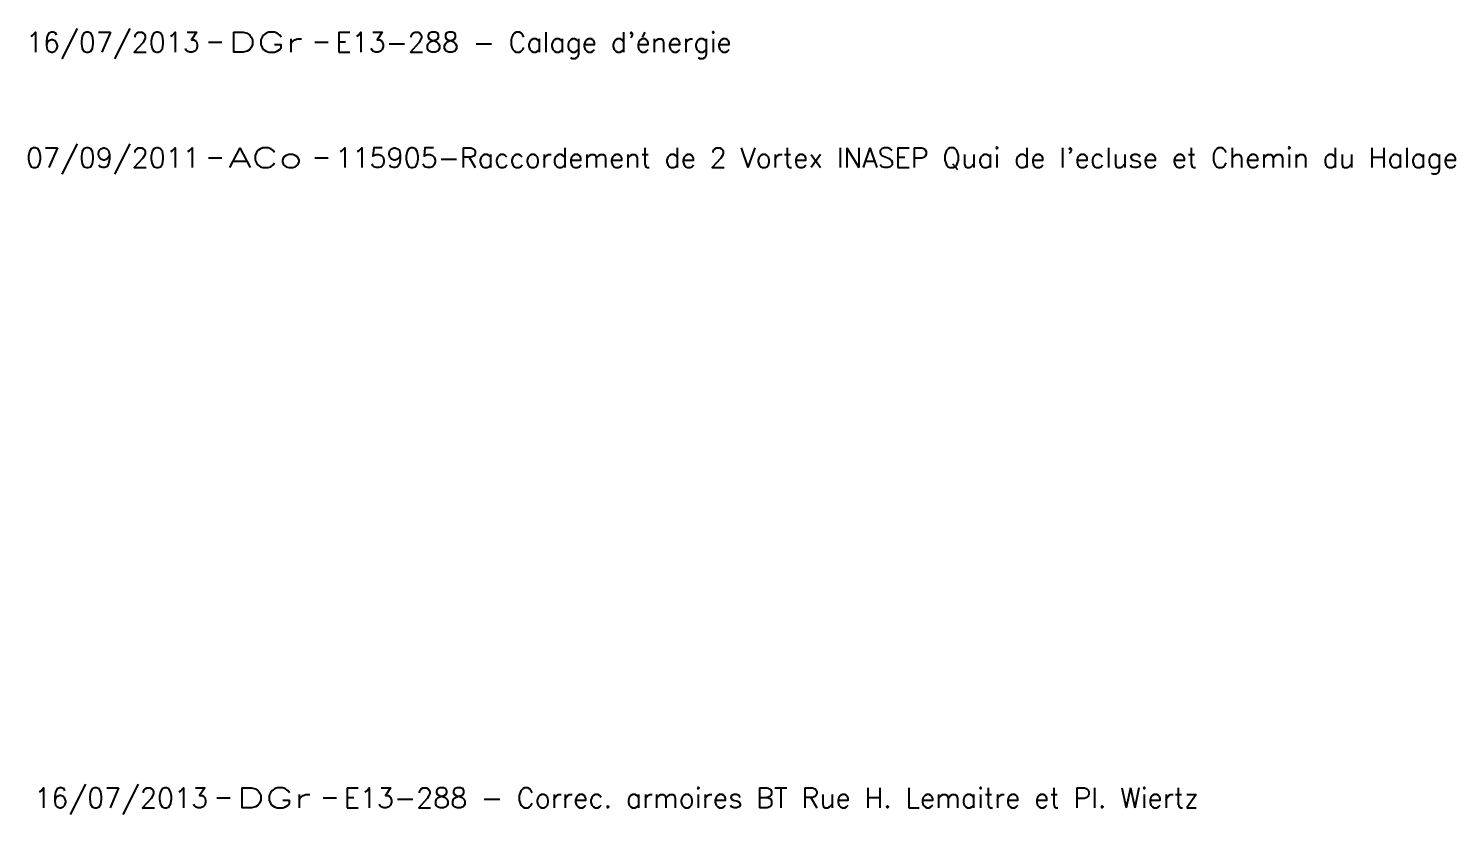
# Model space of a CAD drawing. Header units: millimetres. Extents: x 184011 to 185000, y 128010 to 128993.
# Drawn here: x 184010.5 to 184064.3, y 128486.4 to 128516 of the extents above; entities that cross this region are included whole.
import ezdxf
from ezdxf.enums import TextEntityAlignment as Align

# ---------------------------------------------------------------- set-up
doc = ezdxf.new("R2010")
doc.units = ezdxf.units.MM
doc.layers.get('0').update_dxf_attribs({"linetype": 'CONTINUOUS'})
doc.layers.add('B_910', color=7, linetype='CONTINUOUS', plot=False)
doc.styles.get("Standard").update_dxf_attribs({"font": 'romans.shx', "width": 0.85})

# ---------------------------------------------------------------- blocks, each defined once
blk = doc.blocks.new('GIS_MODF')
at = {"color": 0, "linetype": 'Continuous', "flags": 128}
for points in [[(-2.257, -0.012), (-1.757, -0.012)], [(1.758, -0.012), (2.258, -0.012)]]:
    blk.add_lwpolyline(points, dxfattribs=at)
at = {"color": 0, "linetype": 'Continuous'}
blk.add_attdef('DATE', text='', height=0.75, dxfattribs=at).set_placement((-2.583, -0.387), align=Align.RIGHT)
at = {"color": 0, "linetype": 'Continuous', "width": 3.590909}
blk.add_attdef('USER', text='', height=0.75, dxfattribs=at).set_placement((-1.516, -0.387), (1.306, -0.387), align=Align.FIT)
at = {"color": 0, "linetype": 'Continuous'}
blk.add_attdef('DESC', (2.528, -0.387), '', height=0.75, dxfattribs=at)

msp = doc.modelspace()

# ---------------------------------------------------------------- block references
at = {"layer": 'B_910'}
ref = msp.add_blockref('GIS_MODF', (184019.547, 128515.537), dxfattribs=at)
ref.add_attrib('DATE', '16/07/2013', dxfattribs={"layer": '0', "color": 0, "linetype": 'Continuous', "height": 0.75}).set_placement((184016.964, 128515.15), align=Align.RIGHT)
ref.add_attrib('USER', 'DGr', dxfattribs={"layer": '0', "color": 0, "linetype": 'Continuous', "height": 0.75, "width": 1.462963}).set_placement((184018.031, 128515.15), (184020.853, 128515.15), align=Align.FIT)
ref.add_attrib('DESC', "E13-288 - Calage d'énergie", (184022.075, 128515.15), dxfattribs={"layer": '0', "color": 0, "linetype": 'Continuous', "height": 0.75})
ref = msp.add_blockref('GIS_MODF', (184019.547, 128511.18), dxfattribs=at)
ref.add_attrib('DATE', '07/09/2011', dxfattribs={"layer": '0', "color": 0, "linetype": 'Continuous', "height": 0.75}).set_placement((184016.964, 128510.794), align=Align.RIGHT)
ref.add_attrib('USER', 'ACo', dxfattribs={"layer": '0', "color": 0, "linetype": 'Continuous', "height": 0.75, "width": 1.436364}).set_placement((184018.031, 128510.794), (184020.853, 128510.794), align=Align.FIT)
ref.add_attrib('DESC', "115905-Raccordement de 2 Vortex INASEP Quai de l'ecluse et Chemin du Halage", (184022.075, 128510.794), dxfattribs={"layer": '0', "color": 0, "linetype": 'Continuous', "height": 0.75})
ref = msp.add_blockref('GIS_MODF', (184019.86, 128487.031), dxfattribs=at)
ref.add_attrib('DATE', '16/07/2013', dxfattribs={"layer": '0', "color": 0, "linetype": 'Continuous', "height": 0.75}).set_placement((184017.277, 128486.644), align=Align.RIGHT)
ref.add_attrib('USER', 'DGr', dxfattribs={"layer": '0', "color": 0, "linetype": 'Continuous', "height": 0.75, "width": 1.462963}).set_placement((184018.344, 128486.644), (184021.165, 128486.644), align=Align.FIT)
ref.add_attrib('DESC', 'E13-288 - Correc. armoires BT Rue H. Lemaitre et Pl. Wiertz', (184022.387, 128486.644), dxfattribs={"layer": '0', "color": 0, "linetype": 'Continuous', "height": 0.75})

doc.saveas('drawing.dxf')
